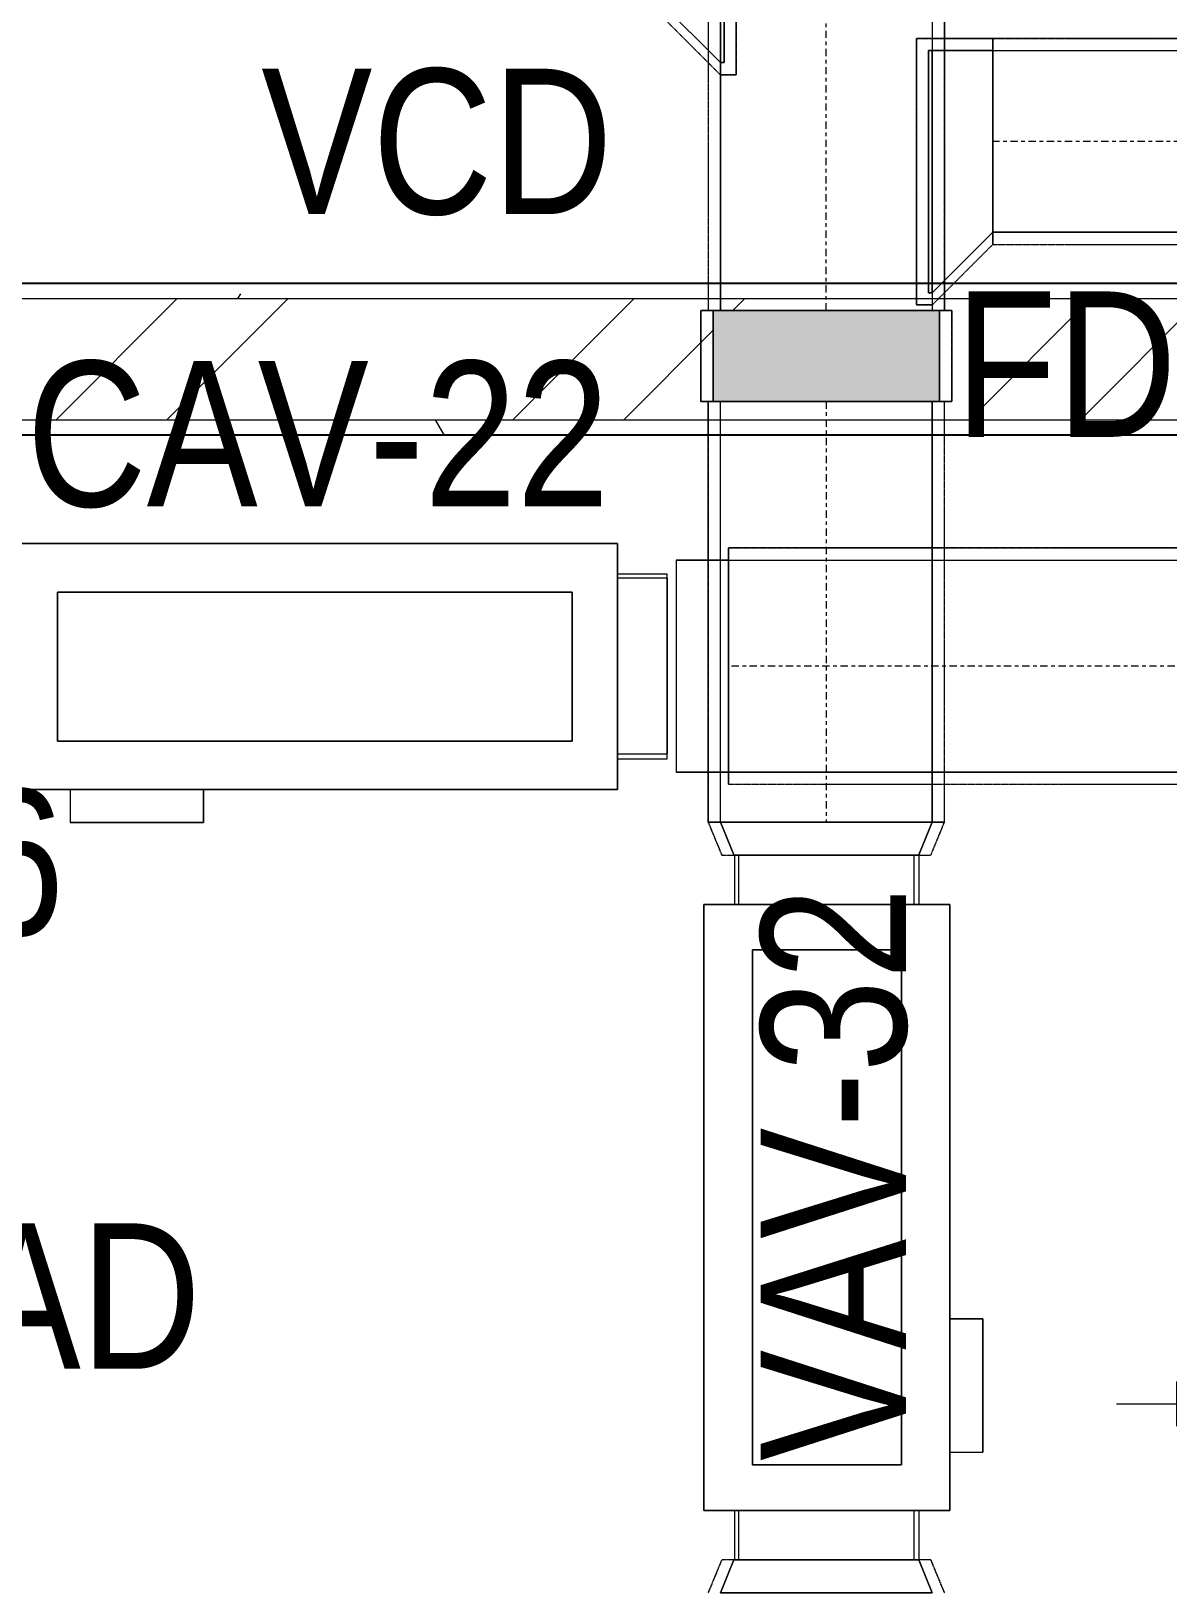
# Model space of a CAD drawing. Header units: inches. Extents: x -83664 to 20107, y -47222 to 19398.
# Drawn here: x -17334 to -15457, y -5651 to -3073 of the extents above; entities that cross this region are included whole.
import ezdxf

# ---------------------------------------------------------------- set-up
doc = ezdxf.new("R2010")
doc.units = ezdxf.units.IN
doc.header["$MEASUREMENT"] = 0
doc.linetypes.add('Center', pattern=[29.999999, 12, -6, 6, -6])
doc.linetypes.add('Hidden 0_50', pattern=[1.0584, 0.5292, -0.5292])
for name, color, linetype, lineweight in [('A-DETL-GENF', 7, 'Continuous', 9), ('A-GENM', 7, 'Continuous', 9), ('A-WALL', 7, 'Continuous', 9), ('A-WALL-PATT', 7, 'Continuous', 25), ('G-ANNO-TEXT', 7, 'Continuous', 9), ('M-EQPM', 7, 'Continuous', 18), ('M-HVAC-CDFF', 7, 'Continuous', 9), ('M-HVAC-DUCT-CNTR', 7, 'Center', 9), ('M-HVAC-DUCT-IDEN', 7, 'Continuous', 18)]:
    doc.layers.add(name, color=color, linetype=linetype, lineweight=lineweight)
doc.layers.add('M-HVAC-DUCT', color=7, linetype='Continuous', lineweight=9, true_color=0xffe97f)
doc.styles.add('Arial Narrow_21', font='ARIALN.TTF', dxfattribs={"height": 240})
pattern_1 = [(0, (0, 0), (1219.2, 304.8), [50.292, -864.108, 50.292, -864.108, -4876.8]), (0, (0, 0), (1219.2, 304.8), [-1828.8, 50.292, -1778.508, 50.292, -864.108, -2133.6]), (0, (0, 0), (1219.2, 304.8), [-4572, 50.292, -559.308, 50.292, -1473.708]), (120, (457.2, 152.4), (-873.56454, 903.45817), [50.292, -864.108, 50.292, -864.108, -4876.8]), (120, (457.2, 152.4), (-873.56454, 903.45817), [-1828.8, 50.292, -1778.508, 50.292, -864.108, -2133.6]), (120, (457.2, 152.4), (-873.56454, 903.45817), [-4572, 50.292, -559.308, 50.292, -1473.708]), (240, (609.6, 762), (-345.63546, -1208.25817), [50.292, -864.108, 50.292, -864.108, -4876.8]), (240, (609.6, 762), (-345.63546, -1208.25817), [-1828.8, 50.292, -1778.508, 50.292, -864.108, -2133.6]), (240, (609.6, 762), (-345.63546, -1208.25817), [-4572, 50.292, -559.308, 50.292, -1473.708])]

# ---------------------------------------------------------------- blocks, each defined once
blk = doc.blocks.new('M_Rectangular Tap - Beveled - Standard-7416100-FIRST FLOOR AC CONDITIONING LAYOUT - PART A')
at = {"layer": 'M-HVAC-DUCT', "color": 6, "true_color": 0xff00ff}
for p, q in [((0, 250), (-6.096, 250)), ((-6.096, -150), (-6.096, 250)), ((-6.096, 250), (-6.096, -150)), ((-6.096, 250), (0, 250)), ((100, 150), (0, 250)), ((100, 150), (0, 250)), ((100, 150), (100, -150)), ((100, -150), (100, 150)), ((-6.096, -150), (100, -150)), ((100, -150), (-6.096, -150))]:
    blk.add_line(p, q, dxfattribs=at)
blk = doc.blocks.new('M_Rectangular Tap - Beveled - Standard-7332043-FIRST FLOOR AC CONDITIONING LAYOUT - PART A')
at = {"layer": 'M-HVAC-DUCT', "color": 6, "true_color": 0xff00ff}
for p, q in [((100, 100), (-6.096, 100)), ((-6.096, 100), (100, 100)), ((-6.096, 100), (-6.096, -200)), ((-6.096, -200), (-6.096, 100)), ((100, 100), (100, -100)), ((100, -100), (100, 100)), ((0, -200), (100, -100)), ((0, -200), (100, -100)), ((-6.096, -200), (0, -200)), ((0, -200), (-6.096, -200))]:
    blk.add_line(p, q, dxfattribs=at)
blk = doc.blocks.new('GCE-AT-Return Air Rectangular Diffuser - 300X300-V72-FIRST FLOOR AC CONDITIONING LAYOUT - PART A')
at = {"layer": 'A-DETL-GENF', "true_color": 0xff00ff}
for points in [[(0, 205), (36.4, 305), (-36.4, 305)], [(-305, -36.4), (-205, 0), (-305, 36.4)], [(305, -36.4), (305, 36.4), (205, 0)], [(36.4, -305), (0, -205), (-36.4, -305)]]:
    blk.add_hatch(color=6, dxfattribs=at).paths.add_polyline_path(points)
at = {"layer": 'A-DETL-GENF', "color": 6, "true_color": 0xff00ff}
for p, q in [((0, 405), (0, 305)), ((0, 205), (-36.4, 305)), ((-36.4, 305), (36.4, 305)), ((0, 205), (36.4, 305)), ((-200, 200), (200, 200)), ((-200, -200), (-200, 200)), ((-200, 200), (200, -200)), ((200, 200), (200, -200)), ((-205, 0), (-305, 36.4)), ((-305, -36.4), (-305, 36.4)), ((205, 0), (305, 36.4)), ((305, 36.4), (305, -36.4)), ((405, 0), (305, 0)), ((-405, 0), (-305, 0)), ((-205, 0), (-305, -36.4)), ((205, 0), (305, -36.4)), ((200, -200), (-200, -200)), ((0, -205), (-36.4, -305)), ((0, -205), (36.4, -305)), ((-36.4, -305), (36.4, -305)), ((0, -405), (0, -305))]:
    blk.add_line(p, q, dxfattribs=at)
blk = doc.blocks.new('CAV - CAV-22-9301384-FIRST FLOOR AC CONDITIONING LAYOUT - PART A')
at = {"layer": 'M-EQPM', "color": 30, "true_color": 0xff7f00}
for p, q in [((500, 203), (-500, 203)), ((-500, 203), (-500, -203)), ((-500, -203), (-500, 203)), ((-500, 203), (500, 203)), ((500, -203), (500, 203)), ((500, 203), (500, -203)), ((-500, 152.5), (-581.8, 152.5)), ((-581.8, 152.5), (-581.8, -152.5)), ((-581.8, 152.5), (-581.8, -152.5)), ((-500, 145.8), (-581.8, 145.8)), ((-581.8, -144.2), (-581.8, 145.8)), ((-581.8, -144.2), (-581.8, 145.8)), ((-500, -152.5), (-500, 152.5)), ((-500, -152.5), (-500, 152.5)), ((-500, 145.8), (-500, -144.2)), ((-500, 145.8), (-500, -144.2)), ((581.8, 152.5), (500, 152.5)), ((500, 152.5), (500, -152.5)), ((500, 152.5), (500, -152.5)), ((581.8, 145.8), (500, 145.8)), ((500, -144.2), (500, 145.8)), ((500, -144.2), (500, 145.8)), ((581.8, -152.5), (581.8, 152.5)), ((581.8, -152.5), (581.8, 152.5)), ((581.8, 145.8), (581.8, -144.2)), ((581.8, 145.8), (581.8, -144.2)), ((-425, -123.3), (-425, 122.8)), ((-425, 122.8), (425, 122.8)), ((425, 122.8), (-425, 122.8)), ((-425, 122.8), (-425, -123.3)), ((425, 122.8), (425, -123.3)), ((425, -123.3), (425, 122.8)), ((425, -123.3), (-425, -123.3)), ((-425, -123.3), (425, -123.3)), ((-581.8, -144.2), (-500, -144.2)), ((-581.8, -152.5), (-500, -152.5)), ((500, -144.2), (581.8, -144.2)), ((500, -152.5), (581.8, -152.5)), ((-500, -203), (500, -203)), ((500, -203), (-500, -203)), ((-183.8, -203), (-403.8, -203)), ((-403.8, -203), (-183.8, -203)), ((-403.8, -203), (-403.8, -257.7)), ((-403.8, -203), (-403.8, -257.7)), ((-183.8, -257.7), (-183.8, -203)), ((-183.8, -203), (-183.8, -257.7)), ((-183.8, -257.7), (-403.8, -257.7)), ((-403.8, -257.7), (-183.8, -257.7))]:
    blk.add_line(p, q, dxfattribs=at)
blk = doc.blocks.new('GCE-DA-Fire Damper-Rectangular - Standard-8296334-FIRST FLOOR AC CONDITIONING LAYOUT - PART A')
at = {"layer": 'A-DETL-GENF', "true_color": 0xff00ff}
blk.add_hatch(color=6, dxfattribs=at).paths.add_polyline_path([(75, -187), (-75, -187), (-75, 187), (75, 187)])
at = {"layer": 'A-DETL-GENF', "color": 6, "true_color": 0xff00ff}
for p, q in [((75, 187), (-75, 187)), ((-75, 187), (-75, -187)), ((75, -187), (75, 187)), ((-75, -187), (75, -187))]:
    blk.add_line(p, q, dxfattribs=at)
at = {"layer": 'M-HVAC-DUCT', "color": 6, "true_color": 0xff00ff}
for p, q in [((-75, -187), (-75, 187)), ((-75, 187), (75, 187)), ((75, 187), (75, -187)), ((75, -187), (-75, -187))]:
    blk.add_line(p, q, dxfattribs=at)
blk = doc.blocks.new('M_Rec to Rnd Transition - Angle - 60 Degree-7718193-FIRST FLOOR AC CONDITIONING LAYOUT - PART A')
at = {"layer": 'M-HVAC-DUCT', "color": 30, "true_color": 0xff7f00}
for p, q in [((0, 175), (86.6, 175)), ((86.6, 175), (0, 175)), ((0, 175), (0, -175)), ((0, -175), (0, 175)), ((86.6, 0), (86.6, 175)), ((86.6, 0), (86.6, 175)), ((86.6, -175), (86.6, 0)), ((86.6, -175), (86.6, 0)), ((0, -175), (86.6, -175)), ((86.6, -175), (0, -175))]:
    blk.add_line(p, q, dxfattribs=at)
blk = doc.blocks.new('VAV1 - VAV-32-9301378-FIRST FLOOR AC CONDITIONING LAYOUT - PART A')
at = {"layer": 'A-GENM', "color": 6, "true_color": 0xff00ff}
for p, q in [((500, 203), (-500, 203)), ((-500, 203), (-500, -203)), ((-500, -203), (-500, 203)), ((-500, 203), (500, 203)), ((500, -203), (500, 203)), ((500, 203), (500, -203)), ((-500, 152.5), (-581.8, 152.5)), ((-581.8, 152.5), (-581.8, -152.5)), ((-581.8, 152.5), (-581.8, -152.5)), ((-500, 145.8), (-581.8, 145.8)), ((-581.8, -144.2), (-581.8, 145.8)), ((-581.8, -144.2), (-581.8, 145.8)), ((-500, -152.5), (-500, 152.5)), ((-500, -152.5), (-500, 152.5)), ((-500, 145.8), (-500, -144.2)), ((-500, 145.8), (-500, -144.2)), ((581.8, 152.5), (500, 152.5)), ((500, 152.5), (500, -152.5)), ((500, 152.5), (500, -152.5)), ((581.8, 145.8), (500, 145.8)), ((500, -144.2), (500, 145.8)), ((500, -144.2), (500, 145.8)), ((581.8, -152.5), (581.8, 152.5)), ((581.8, -152.5), (581.8, 152.5)), ((581.8, 145.8), (581.8, -144.2)), ((581.8, 145.8), (581.8, -144.2)), ((-425, -123.3), (-425, 122.8)), ((-425, 122.8), (425, 122.8)), ((425, 122.8), (-425, 122.8)), ((-425, 122.8), (-425, -123.3)), ((425, 122.8), (425, -123.3)), ((425, -123.3), (425, 122.8)), ((425, -123.3), (-425, -123.3)), ((-425, -123.3), (425, -123.3)), ((-581.8, -144.2), (-500, -144.2)), ((-581.8, -152.5), (-500, -152.5)), ((500, -144.2), (581.8, -144.2)), ((500, -152.5), (581.8, -152.5)), ((-500, -203), (500, -203)), ((500, -203), (-500, -203)), ((-183.8, -203), (-403.8, -203)), ((-403.8, -203), (-183.8, -203)), ((-403.8, -203), (-403.8, -257.7)), ((-403.8, -203), (-403.8, -257.7)), ((-183.8, -257.7), (-183.8, -203)), ((-183.8, -203), (-183.8, -257.7)), ((-183.8, -257.7), (-403.8, -257.7)), ((-403.8, -257.7), (-183.8, -257.7))]:
    blk.add_line(p, q, dxfattribs=at)
blk = doc.blocks.new('M_Rectangular to Round Transition - Angle - 45 Degree-9301383-FIRST FLOOR AC CONDITIONING LAYOUT - PART A')
at = {"layer": 'M-HVAC-DUCT', "color": 6, "true_color": 0xff00ff}
for p, q in [((0, 175), (54.3, 152.5)), ((54.3, 152.5), (0, 175)), ((0, 175), (0, -175)), ((0, -175), (0, 175)), ((54.3, 0), (54.3, 152.5)), ((54.3, 0), (54.3, 152.5)), ((54.3, -152.5), (54.3, 0)), ((54.3, -152.5), (54.3, 0)), ((0, -175), (54.3, -152.5)), ((54.3, -152.5), (0, -175))]:
    blk.add_line(p, q, dxfattribs=at)
blk = doc.blocks.new('TEMW-SMBZ-HO-BM-HVAC-00002_rvt-1-FIRST FLOOR AC CONDITIONING LAYOUT - PART A')
at = {"layer": 'M-HVAC-DUCT', "color": 6, "linetype": 'Hidden 0_50', "true_color": 0xff00ff}
for p, q in [((135240.8, 95662.8), (135240.8, 94837.9)), ((135240.8, 95662.8), (135240.8, 94837.9)), ((135630.8, 94837.9), (135630.8, 95662.8)), ((135630.8, 95662.8), (135630.8, 94837.9)), ((135286.9, 95567.1), (135286.9, 95227.1)), ((135286.9, 95227.1), (135286.9, 95567.1)), ((135260.8, 95227.1), (135160.8, 95327.1)), ((135160.8, 95327.1), (135260.8, 95227.1)), ((135584.7, 94847.1), (135584.7, 95287.1)), ((135584.7, 95287.1), (135710.8, 95287.1)), ((135710.8, 95287.1), (135584.7, 95287.1)), ((135584.7, 95287.1), (135584.7, 94847.1)), ((135710.8, 95287.1), (135710.8, 94947.1)), ((135710.8, 94947.1), (135710.8, 95287.1)), ((138421.8, 95287.1), (135710.8, 95287.1)), ((135710.8, 95287.1), (138421.8, 95287.1)), ((135710.8, 95287.1), (135710.8, 94947.1)), ((135710.8, 94947.1), (135710.8, 95287.1)), ((135286.9, 95227.1), (135260.8, 95227.1)), ((135260.8, 95227.1), (135286.9, 95227.1)), ((135710.8, 94947.1), (135610.8, 94847.1)), ((135610.8, 94847.1), (135710.8, 94947.1)), ((135710.8, 94947.1), (138421.8, 94947.1)), ((135710.8, 94947.1), (138421.8, 94947.1)), ((135642.8, 94837.9), (135228.8, 94837.9)), ((135228.8, 94837.9), (135228.8, 94687.9)), ((135228.8, 94687.9), (135228.8, 94837.9)), ((135228.8, 94837.9), (135642.8, 94837.9)), ((135630.8, 94837.9), (135240.8, 94837.9)), ((135240.8, 94837.9), (135630.8, 94837.9)), ((135610.8, 94847.1), (135584.7, 94847.1)), ((135584.7, 94847.1), (135610.8, 94847.1)), ((135642.8, 94687.9), (135642.8, 94837.9)), ((135642.8, 94837.9), (135642.8, 94687.9)), ((135228.8, 94687.9), (135642.8, 94687.9)), ((135642.8, 94687.9), (135228.8, 94687.9)), ((135240.8, 94687.9), (135630.8, 94687.9)), ((135630.8, 94687.9), (135240.8, 94687.9)), ((135240.8, 94687.9), (135240.8, 93993.5)), ((135240.8, 93993.5), (135240.8, 94687.9)), ((135630.8, 93993.5), (135630.8, 94687.9)), ((135630.8, 93993.5), (135630.8, 94687.9)), ((135240.8, 93993.5), (135630.8, 93993.5)), ((135630.8, 93993.5), (135240.8, 93993.5)), ((135240.8, 93993.5), (135263.3, 93939.1)), ((135263.3, 93939.1), (135240.8, 93993.5)), ((135240.8, 93993.5), (135630.8, 93993.5)), ((135630.8, 93993.5), (135240.8, 93993.5)), ((135630.8, 93993.5), (135608.3, 93939.1)), ((135608.3, 93939.1), (135630.8, 93993.5)), ((135263.3, 93939.1), (135435.8, 93939.1)), ((135263.3, 93939.1), (135435.8, 93939.1)), ((135435.8, 93939.1), (135608.3, 93939.1)), ((135435.8, 93939.1), (135608.3, 93939.1)), ((135240.8, 92721.2), (135263.3, 92775.6)), ((135263.3, 92775.6), (135240.8, 92721.2)), ((135435.8, 92775.6), (135263.3, 92775.6)), ((135435.8, 92775.6), (135263.3, 92775.6)), ((135608.3, 92775.6), (135435.8, 92775.6)), ((135608.3, 92775.6), (135435.8, 92775.6)), ((135630.8, 92721.2), (135608.3, 92775.6)), ((135608.3, 92775.6), (135630.8, 92721.2))]:
    blk.add_line(p, q, dxfattribs=at)
at = {"layer": 'M-HVAC-DUCT', "color": 6, "true_color": 0xff00ff}
for p, q in [((135260.8, 94837.9), (135260.8, 95662.8)), ((135260.8, 95662.8), (135260.8, 94837.9)), ((135610.8, 95662.8), (135610.8, 94837.9)), ((135610.8, 95662.8), (135610.8, 94837.9)), ((135260.8, 95547.1), (135260.8, 95247.1)), ((135260.8, 95247.1), (135260.8, 95547.1)), ((135266.9, 95547.1), (135266.9, 95247.1)), ((135266.9, 95247.1), (135266.9, 95547.1)), ((135604.7, 95267.1), (135610.8, 95267.1)), ((135610.8, 95267.1), (135604.7, 95267.1)), ((135604.7, 94867.1), (135604.7, 95267.1)), ((135604.7, 95267.1), (135604.7, 94867.1)), ((135610.8, 94867.1), (135610.8, 95267.1)), ((135610.8, 94867.1), (135610.8, 95267.1)), ((135710.8, 94967.1), (135710.8, 95267.1)), ((135710.8, 95267.1), (135710.8, 94967.1)), ((135710.8, 95267.1), (138421.8, 95267.1)), ((135710.8, 95267.1), (138421.8, 95267.1)), ((135266.9, 95247.1), (135260.8, 95247.1)), ((135260.8, 95247.1), (135266.9, 95247.1)), ((138421.8, 94967.1), (135710.8, 94967.1)), ((135710.8, 94967.1), (138421.8, 94967.1)), ((135610.8, 94867.1), (135604.7, 94867.1)), ((135604.7, 94867.1), (135610.8, 94867.1)), ((135260.8, 94837.9), (135610.8, 94837.9)), ((135610.8, 94837.9), (135260.8, 94837.9)), ((135610.8, 94687.9), (135260.8, 94687.9)), ((135260.8, 94687.9), (135610.8, 94687.9)), ((135260.8, 93993.5), (135260.8, 94687.9)), ((135260.8, 93993.5), (135260.8, 94687.9)), ((135610.8, 94687.9), (135610.8, 93993.5)), ((135610.8, 93993.5), (135610.8, 94687.9)), ((135610.8, 93993.5), (135260.8, 93993.5)), ((135260.8, 93993.5), (135610.8, 93993.5))]:
    blk.add_line(p, q, dxfattribs=at)
at = {"layer": 'M-HVAC-DUCT', "color": 30, "linetype": 'Hidden 0_50', "true_color": 0xff7f00}
for p, q in [((135274.4, 94446), (135274.4, 94056)), ((135274.4, 94056), (135274.4, 94446)), ((137121.2, 94446), (135274.4, 94446)), ((135274.4, 94446), (137121.2, 94446)), ((135274.4, 94056), (137121.2, 94056)), ((135274.4, 94056), (137121.2, 94056))]:
    blk.add_line(p, q, dxfattribs=at)
at = {"layer": 'M-HVAC-DUCT', "color": 30, "true_color": 0xff7f00}
for p, q in [((135274.4, 94076), (135274.4, 94426)), ((135274.4, 94426), (135274.4, 94076)), ((135274.4, 94426), (137121.2, 94426)), ((135274.4, 94426), (137121.2, 94426)), ((137121.2, 94076), (135274.4, 94076)), ((135274.4, 94076), (137121.2, 94076))]:
    blk.add_line(p, q, dxfattribs=at)
at = {"layer": 'M-HVAC-DUCT-CNTR', "color": 6, "true_color": 0xff00ff}
for p, q in [((135435.8, 94837.9), (135435.8, 95662.8)), ((138421.8, 95117.1), (135710.8, 95117.1)), ((135435.8, 94687.9), (135435.8, 93993.5))]:
    blk.add_line(p, q, dxfattribs=at)
at = {"layer": 'M-HVAC-DUCT-CNTR', "color": 30, "true_color": 0xff7f00}
blk.add_line((137121.2, 94251), (135274.4, 94251), dxfattribs=at)
at = {"layer": 'A-GENM', "color": 6, "linetype": 'Hidden 0_50', "lineweight": 9, "true_color": 0xff00ff, "rotation": 89.9999999999999}
blk.add_blockref('VAV1 - VAV-32-9301378-FIRST FLOOR AC CONDITIONING LAYOUT - PART A', (135436.5, 93357.3), dxfattribs=at)
at = {"layer": 'M-EQPM', "color": 6, "linetype": 'Hidden 0_50', "lineweight": 9, "true_color": 0xff00ff}
blk.add_blockref('CAV - CAV-22-9301384-FIRST FLOOR AC CONDITIONING LAYOUT - PART A', (134591, 94250.2), dxfattribs=at)
at = {"layer": 'M-HVAC-CDFF', "color": 6, "linetype": 'Hidden 0_50', "lineweight": 9, "true_color": 0xff00ff}
blk.add_blockref('GCE-AT-Return Air Rectangular Diffuser - 300X300-V72-FIRST FLOOR AC CONDITIONING LAYOUT - PART A', (136319.7, 93032.9), dxfattribs=at)
at = {"layer": 'M-HVAC-DUCT', "color": 6, "linetype": 'Hidden 0_50', "lineweight": 9, "true_color": 0xff00ff, "extrusion": (0, 0, -1)}
blk.add_blockref('M_Rectangular Tap - Beveled - Standard-7332043-FIRST FLOOR AC CONDITIONING LAYOUT - PART A', (-135260.8, 95447.1), dxfattribs=at)
for name, p, rotation in [('M_Rectangular Tap - Beveled - Standard-7416100-FIRST FLOOR AC CONDITIONING LAYOUT - PART A', (-135610.8, 95117.1), 180), ('GCE-DA-Fire Damper-Rectangular - Standard-8296334-FIRST FLOOR AC CONDITIONING LAYOUT - PART A', (-135435.8, 94762.9), 270)]:
    blk.add_blockref(name, p, dxfattribs=dict(at, rotation=rotation))
at = {"layer": 'M-HVAC-DUCT', "color": 6, "linetype": 'Hidden 0_50', "lineweight": 9, "true_color": 0xff00ff}
for name, p, rotation in [('M_Rec to Rnd Transition - Angle - 60 Degree-7718193-FIRST FLOOR AC CONDITIONING LAYOUT - PART A', (135274.4, 94251), 180), ('M_Rectangular to Round Transition - Angle - 45 Degree-9301383-FIRST FLOOR AC CONDITIONING LAYOUT - PART A', (135435.8, 93993.5), 270), ('M_Rectangular to Round Transition - Angle - 45 Degree-9301383-FIRST FLOOR AC CONDITIONING LAYOUT - PART A', (135435.8, 92721.2), 90)]:
    blk.add_blockref(name, p, dxfattribs=dict(at, rotation=rotation))
blk = doc.blocks.new('TEMW-SMBZ-HO-BM-HVAC-00002_rvt-2-FIRST FLOOR AC CONDITIONING LAYOUT - PART A')
at = {"layer": 'M-HVAC-DUCT', "color": 6, "linetype": 'Hidden 0_50', "true_color": 0xff00ff}
for p, q in [((135240.8, 95662.8), (135240.8, 94837.9)), ((135240.8, 95662.8), (135240.8, 94837.9)), ((135630.8, 94837.9), (135630.8, 95662.8)), ((135630.8, 95662.8), (135630.8, 94837.9)), ((135286.9, 95567.1), (135286.9, 95227.1)), ((135286.9, 95227.1), (135286.9, 95567.1)), ((135260.8, 95227.1), (135160.8, 95327.1)), ((135160.8, 95327.1), (135260.8, 95227.1)), ((135584.7, 94847.1), (135584.7, 95287.1)), ((135584.7, 95287.1), (135710.8, 95287.1)), ((135710.8, 95287.1), (135584.7, 95287.1)), ((135584.7, 95287.1), (135584.7, 94847.1)), ((135710.8, 95287.1), (135710.8, 94947.1)), ((135710.8, 94947.1), (135710.8, 95287.1)), ((138421.8, 95287.1), (135710.8, 95287.1)), ((135710.8, 95287.1), (138421.8, 95287.1)), ((135710.8, 95287.1), (135710.8, 94947.1)), ((135710.8, 94947.1), (135710.8, 95287.1)), ((135286.9, 95227.1), (135260.8, 95227.1)), ((135260.8, 95227.1), (135286.9, 95227.1)), ((135710.8, 94947.1), (135610.8, 94847.1)), ((135610.8, 94847.1), (135710.8, 94947.1)), ((135710.8, 94947.1), (138421.8, 94947.1)), ((135710.8, 94947.1), (138421.8, 94947.1)), ((135642.8, 94837.9), (135228.8, 94837.9)), ((135228.8, 94837.9), (135228.8, 94687.9)), ((135228.8, 94687.9), (135228.8, 94837.9)), ((135228.8, 94837.9), (135642.8, 94837.9)), ((135630.8, 94837.9), (135240.8, 94837.9)), ((135240.8, 94837.9), (135630.8, 94837.9)), ((135610.8, 94847.1), (135584.7, 94847.1)), ((135584.7, 94847.1), (135610.8, 94847.1)), ((135642.8, 94687.9), (135642.8, 94837.9)), ((135642.8, 94837.9), (135642.8, 94687.9)), ((135228.8, 94687.9), (135642.8, 94687.9)), ((135642.8, 94687.9), (135228.8, 94687.9)), ((135240.8, 94687.9), (135630.8, 94687.9)), ((135630.8, 94687.9), (135240.8, 94687.9)), ((135240.8, 94687.9), (135240.8, 93993.5)), ((135240.8, 93993.5), (135240.8, 94687.9)), ((135630.8, 93993.5), (135630.8, 94687.9)), ((135630.8, 93993.5), (135630.8, 94687.9)), ((135240.8, 93993.5), (135630.8, 93993.5)), ((135630.8, 93993.5), (135240.8, 93993.5)), ((135240.8, 93993.5), (135263.3, 93939.1)), ((135263.3, 93939.1), (135240.8, 93993.5)), ((135240.8, 93993.5), (135630.8, 93993.5)), ((135630.8, 93993.5), (135240.8, 93993.5)), ((135630.8, 93993.5), (135608.3, 93939.1)), ((135608.3, 93939.1), (135630.8, 93993.5)), ((135263.3, 93939.1), (135435.8, 93939.1)), ((135263.3, 93939.1), (135435.8, 93939.1)), ((135435.8, 93939.1), (135608.3, 93939.1)), ((135435.8, 93939.1), (135608.3, 93939.1)), ((135240.8, 92721.2), (135263.3, 92775.6)), ((135263.3, 92775.6), (135240.8, 92721.2)), ((135435.8, 92775.6), (135263.3, 92775.6)), ((135435.8, 92775.6), (135263.3, 92775.6)), ((135608.3, 92775.6), (135435.8, 92775.6)), ((135608.3, 92775.6), (135435.8, 92775.6)), ((135630.8, 92721.2), (135608.3, 92775.6)), ((135608.3, 92775.6), (135630.8, 92721.2))]:
    blk.add_line(p, q, dxfattribs=at)
at = {"layer": 'M-HVAC-DUCT', "color": 6, "true_color": 0xff00ff}
for p, q in [((135260.8, 94837.9), (135260.8, 95662.8)), ((135260.8, 95662.8), (135260.8, 94837.9)), ((135610.8, 95662.8), (135610.8, 94837.9)), ((135610.8, 95662.8), (135610.8, 94837.9)), ((135260.8, 95547.1), (135260.8, 95247.1)), ((135260.8, 95247.1), (135260.8, 95547.1)), ((135266.9, 95547.1), (135266.9, 95247.1)), ((135266.9, 95247.1), (135266.9, 95547.1)), ((135604.7, 95267.1), (135610.8, 95267.1)), ((135610.8, 95267.1), (135604.7, 95267.1)), ((135604.7, 94867.1), (135604.7, 95267.1)), ((135604.7, 95267.1), (135604.7, 94867.1)), ((135610.8, 94867.1), (135610.8, 95267.1)), ((135610.8, 94867.1), (135610.8, 95267.1)), ((135710.8, 94967.1), (135710.8, 95267.1)), ((135710.8, 95267.1), (135710.8, 94967.1)), ((135710.8, 95267.1), (138421.8, 95267.1)), ((135710.8, 95267.1), (138421.8, 95267.1)), ((135266.9, 95247.1), (135260.8, 95247.1)), ((135260.8, 95247.1), (135266.9, 95247.1)), ((138421.8, 94967.1), (135710.8, 94967.1)), ((135710.8, 94967.1), (138421.8, 94967.1)), ((135610.8, 94867.1), (135604.7, 94867.1)), ((135604.7, 94867.1), (135610.8, 94867.1)), ((135260.8, 94837.9), (135610.8, 94837.9)), ((135610.8, 94837.9), (135260.8, 94837.9)), ((135610.8, 94687.9), (135260.8, 94687.9)), ((135260.8, 94687.9), (135610.8, 94687.9)), ((135260.8, 93993.5), (135260.8, 94687.9)), ((135260.8, 93993.5), (135260.8, 94687.9)), ((135610.8, 94687.9), (135610.8, 93993.5)), ((135610.8, 93993.5), (135610.8, 94687.9)), ((135610.8, 93993.5), (135260.8, 93993.5)), ((135260.8, 93993.5), (135610.8, 93993.5))]:
    blk.add_line(p, q, dxfattribs=at)
at = {"layer": 'M-HVAC-DUCT', "color": 30, "linetype": 'Hidden 0_50', "true_color": 0xff7f00}
for p, q in [((135274.4, 94446), (135274.4, 94056)), ((135274.4, 94056), (135274.4, 94446)), ((137121.2, 94446), (135274.4, 94446)), ((135274.4, 94446), (137121.2, 94446)), ((135274.4, 94056), (137121.2, 94056)), ((135274.4, 94056), (137121.2, 94056))]:
    blk.add_line(p, q, dxfattribs=at)
at = {"layer": 'M-HVAC-DUCT', "color": 30, "true_color": 0xff7f00}
for p, q in [((135274.4, 94076), (135274.4, 94426)), ((135274.4, 94426), (135274.4, 94076)), ((135274.4, 94426), (137121.2, 94426)), ((135274.4, 94426), (137121.2, 94426)), ((137121.2, 94076), (135274.4, 94076)), ((135274.4, 94076), (137121.2, 94076))]:
    blk.add_line(p, q, dxfattribs=at)
at = {"layer": 'M-HVAC-DUCT-CNTR', "color": 6, "true_color": 0xff00ff}
for p, q in [((135435.8, 94837.9), (135435.8, 95662.8)), ((138421.8, 95117.1), (135710.8, 95117.1)), ((135435.8, 94687.9), (135435.8, 93993.5))]:
    blk.add_line(p, q, dxfattribs=at)
at = {"layer": 'M-HVAC-DUCT-CNTR', "color": 30, "true_color": 0xff7f00}
blk.add_line((137121.2, 94251), (135274.4, 94251), dxfattribs=at)
at = {"layer": 'A-GENM', "color": 6, "linetype": 'Hidden 0_50', "lineweight": 9, "true_color": 0xff00ff, "rotation": 89.9999999999999}
blk.add_blockref('VAV1 - VAV-32-9301378-FIRST FLOOR AC CONDITIONING LAYOUT - PART A', (135436.5, 93357.3), dxfattribs=at)
at = {"layer": 'M-EQPM', "color": 6, "linetype": 'Hidden 0_50', "lineweight": 9, "true_color": 0xff00ff}
blk.add_blockref('CAV - CAV-22-9301384-FIRST FLOOR AC CONDITIONING LAYOUT - PART A', (134591, 94250.2), dxfattribs=at)
at = {"layer": 'M-HVAC-CDFF', "color": 6, "linetype": 'Hidden 0_50', "lineweight": 9, "true_color": 0xff00ff}
blk.add_blockref('GCE-AT-Return Air Rectangular Diffuser - 300X300-V72-FIRST FLOOR AC CONDITIONING LAYOUT - PART A', (136319.7, 93032.9), dxfattribs=at)
at = {"layer": 'M-HVAC-DUCT', "color": 6, "linetype": 'Hidden 0_50', "lineweight": 9, "true_color": 0xff00ff, "extrusion": (0, 0, -1)}
blk.add_blockref('M_Rectangular Tap - Beveled - Standard-7332043-FIRST FLOOR AC CONDITIONING LAYOUT - PART A', (-135260.8, 95447.1), dxfattribs=at)
for name, p, rotation in [('M_Rectangular Tap - Beveled - Standard-7416100-FIRST FLOOR AC CONDITIONING LAYOUT - PART A', (-135610.8, 95117.1), 180), ('GCE-DA-Fire Damper-Rectangular - Standard-8296334-FIRST FLOOR AC CONDITIONING LAYOUT - PART A', (-135435.8, 94762.9), 270)]:
    blk.add_blockref(name, p, dxfattribs=dict(at, rotation=rotation))
at = {"layer": 'M-HVAC-DUCT', "color": 6, "linetype": 'Hidden 0_50', "lineweight": 9, "true_color": 0xff00ff}
for name, p, rotation in [('M_Rec to Rnd Transition - Angle - 60 Degree-7718193-FIRST FLOOR AC CONDITIONING LAYOUT - PART A', (135274.4, 94251), 180), ('M_Rectangular to Round Transition - Angle - 45 Degree-9301383-FIRST FLOOR AC CONDITIONING LAYOUT - PART A', (135435.8, 93993.5), 270), ('M_Rectangular to Round Transition - Angle - 45 Degree-9301383-FIRST FLOOR AC CONDITIONING LAYOUT - PART A', (135435.8, 92721.2), 90)]:
    blk.add_blockref(name, p, dxfattribs=dict(at, rotation=rotation))
blk = doc.blocks.new('SMBZ_Hospital Arch Model_2026_01_29_rvt-1-FIRST FLOOR AC CONDITIONING LAYOUT - PART A')
at = {"layer": 'A-WALL-PATT', "lineweight": 9, "true_color": 0xbbbbbb}
h = blk.add_hatch(dxfattribs=at)
h.set_pattern_fill('FP_13', color=9, style=0, pattern_type=2)
h.set_pattern_definition(pattern_1)
h.paths.add_polyline_path([(141234.4, 94857.7), (141234.4, 94882.7), (133684.4, 94882.7), (133684.4, 94857.7), (140826, 94857.7)])
h = blk.add_hatch(dxfattribs=at)
h.set_pattern_fill('FP_12', color=9, style=0, pattern_type=2)
h.set_pattern_definition([(45, (0, 0), (-377.1708, 377.1708), []), (45, (0, 571.5), (-377.1708, 377.1708), [])])
h.paths.add_polyline_path([(141259.4, 94657.7), (141259.4, 94857.7), (133684.4, 94857.7), (133684.4, 94657.7), (138705.4, 94657.7), (138705.4, 94661.1), (139179.4, 94661.1), (139179.4, 94657.7), (141234.4, 94657.7)])
h.paths.add_polyline_path([(135622.8, 94687.9), (135248.8, 94687.9), (135248.8, 94837.9), (135622.8, 94837.9), (135622.8, 94705)])
h = blk.add_hatch(dxfattribs=at)
h.set_pattern_fill('FP_13', color=9, style=0, pattern_type=2)
h.set_pattern_definition(pattern_1)
h.paths.add_polyline_path([(133884.4, 94632.7), (138705.4, 94632.7), (138705.4, 94657.7), (133884.4, 94657.7)])
h.paths.add_polyline_path([(141259.4, 94632.7), (141259.4, 94657.7), (139179.4, 94657.7), (139179.4, 94632.7), (141234.4, 94632.7)])
at = {"layer": 'A-WALL', "color": 9, "true_color": 0xbbbbbb}
for p, q in [((141234.4, 94882.7), (133659.4, 94882.7)), ((133684.4, 94857.7), (141234.4, 94857.7)), ((133884.4, 94657.7), (141234.4, 94657.7)), ((133909.4, 94632.7), (141234.4, 94632.7))]:
    blk.add_line(p, q, dxfattribs=at)
at = {"layer": 'A-WALL', "color": 9, "lineweight": 25, "true_color": 0xbbbbbb}
for p, q in [((141234.4, 94882.7), (133684.4, 94882.7)), ((133909.4, 94632.7), (141234.4, 94632.7))]:
    blk.add_line(p, q, dxfattribs=at)

msp = doc.modelspace()

# ---------------------------------------------------------------- block references
at = {"lineweight": 5}
for name in ['SMBZ_Hospital Arch Model_2026_01_29_rvt-1-FIRST FLOOR AC CONDITIONING LAYOUT - PART A', 'TEMW-SMBZ-HO-BM-HVAC-00002_rvt-1-FIRST FLOOR AC CONDITIONING LAYOUT - PART A', 'TEMW-SMBZ-HO-BM-HVAC-00002_rvt-2-FIRST FLOOR AC CONDITIONING LAYOUT - PART A']:
    msp.add_blockref(name, (-151456.7, -98372.2), dxfattribs=at)

# ---------------------------------------------------------------- texts
at = {"layer": 'G-ANNO-TEXT', "char_height": 240, "attachment_point": 1, "style": 'Arial Narrow_21'}
for s, insert, width in [('VCD', (-16953.9, -3135.1), 733.544), ('FD-37', (-15808.6, -3502.8), 974.05), ('CAV-22', (-17341.5, -3617.7), 1214.557), ('FD-36', (-18042.7, -4325), 974.05)]:
    msp.add_mtext(s, dxfattribs=dict(at, insert=insert, width=width))
at = {"layer": 'G-ANNO-TEXT', "insert": (-16129.1, -5433.4), "char_height": 240, "width": 1190.506, "attachment_point": 1, "rotation": 90, "style": 'Arial Narrow_21'}
msp.add_mtext('VAV-32', dxfattribs=at)
at = {"layer": 'M-HVAC-DUCT-IDEN', "lineweight": 9, "insert": (-18765, -5041.1), "char_height": 240, "width": 2152.531, "attachment_point": 1, "style": 'Arial Narrow_21'}
msp.add_mtext('250x150 RAD', dxfattribs=at)

doc.saveas('drawing.dxf')
